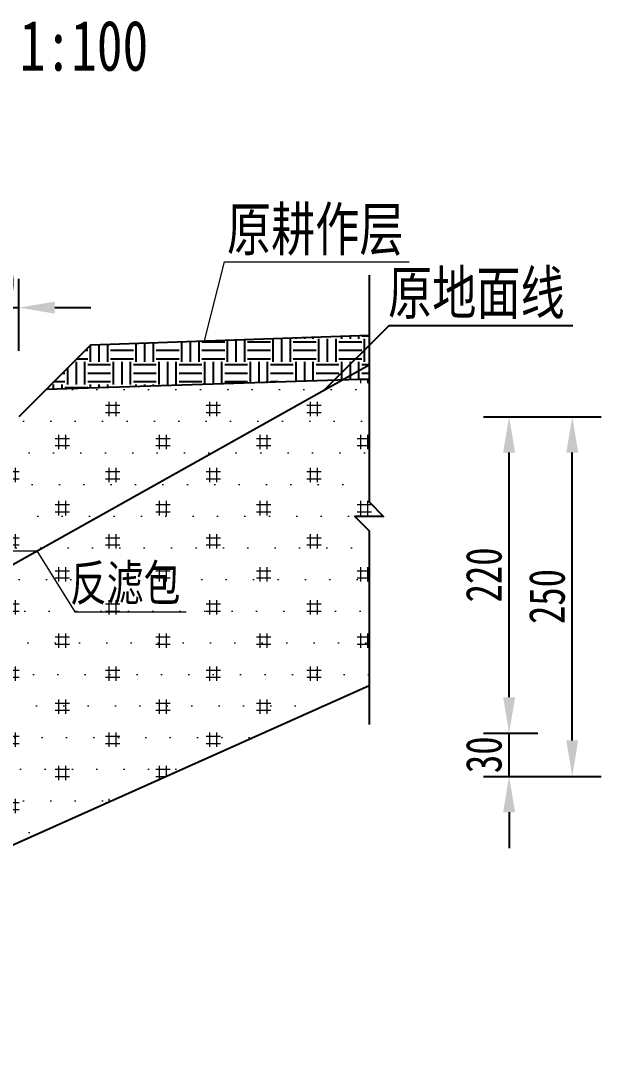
# Model space of a CAD drawing. Extents: x 4283 to 40403, y 1134 to 1764.
# Drawn here: x 4388.1 to 4428.5, y 1212.6 to 1285.6 of the extents above; entities that cross this region are included whole.
import ezdxf
from ezdxf.enums import TextEntityAlignment as Align

# ---------------------------------------------------------------- set-up
doc = ezdxf.new("R2010")
doc.units = 0
doc.linetypes.add('HIDDEN', pattern=[9.525, 6.35, -3.175])
for name, color, linetype, lineweight in [('0-图案填充 0.09', 8, 'Continuous', 9), ('0-文字 0.15', 7, 'Continuous', 15), ('0-标注 0.09', 4, 'Continuous', 9)]:
    doc.layers.add(name, color=color, linetype=linetype, lineweight=lineweight)
doc.styles.add('0-仿宋国标', font='', dxfattribs={"width": 0.75})
doc.styles.get('0-仿宋国标').set_extended_font_data('仿宋_GB2312')
doc.dimstyles.new('@100', dxfattribs={"dimtxt": 2.5, "dimasz": 2.5, "dimexe": 2, "dimexo": 0.6, "dimgap": 0.5, "dimtad": 1, "dimdec": 0, "dimlfac": 10, "dimdsep": 46, "dimtxsty": '0-仿宋国标', "dimcen": 3.5, "dimclrd": 4, "dimclre": 4, "dimclrt": 4, "dimazin": 0, "dimtfac": 1, "dimtdec": 0, "dimtmove": 0, "dimatfit": 3, "dimfxl": 3, "dimfxlon": 1, "dimarcsym": 0})

# ---------------------------------------------------------------- blocks, each defined once
blk = doc.blocks.new('*D65')
at = {"layer": '0-标注 0.09', "color": 4, "lineweight": -2, "transparency": 16777216}
for p, q in [((4384.998, 1262.641), (4384.998, 1267.641)), ((4387.998, 1262.641), (4387.998, 1267.641)), ((4382.498, 1265.641), (4379.998, 1265.641)), ((4384.998, 1265.641), (4387.998, 1265.641)), ((4390.498, 1265.641), (4392.998, 1265.641))]:
    blk.add_line(p, q, dxfattribs=at)
at = {"layer": '0-标注 0.09', "color": 4, "transparency": 16777216}
for points in [[(4382.498, 1266.058), (4382.498, 1265.225), (4384.998, 1265.641)], [(4390.498, 1266.058), (4390.498, 1265.225), (4387.998, 1265.641)]]:
    blk.add_solid(points, dxfattribs=at)
at = {"layer": 'Defpoints', "color": 0}
for p in [(4387.998, 1265.641), (4384.998, 1258.063), (4387.998, 1258.063)]:
    blk.add_point(p, dxfattribs=at)
at = {"layer": '0-标注 0.09', "color": 4, "transparency": 16777216, "insert": (4386.498, 1267.391), "char_height": 2.5, "attachment_point": 5, "style": '0-仿宋国标'}
blk.add_mtext('30', dxfattribs=at)
blk = doc.blocks.new('*D66')
at = {"layer": '0-标注 0.09', "color": 4, "lineweight": -2, "transparency": 16777216}
for p, q in [((4422.085, 1238.563), (4422.085, 1241.063)), ((4420.296, 1236.063), (4424.085, 1236.063)), ((4422.085, 1233.063), (4422.085, 1236.063)), ((4420.296, 1233.063), (4424.085, 1233.063)), ((4422.085, 1230.563), (4422.085, 1228.063))]:
    blk.add_line(p, q, dxfattribs=at)
at = {"layer": '0-标注 0.09', "color": 4, "transparency": 16777216}
for points in [[(4421.668, 1238.563), (4422.502, 1238.563), (4422.085, 1236.063)], [(4421.668, 1230.563), (4422.502, 1230.563), (4422.085, 1233.063)]]:
    blk.add_solid(points, dxfattribs=at)
at = {"layer": 'Defpoints', "color": 0}
for p in [(4419.696, 1236.063), (4422.085, 1236.063), (4419.696, 1233.063)]:
    blk.add_point(p, dxfattribs=at)
at = {"layer": '0-标注 0.09', "color": 4, "transparency": 16777216, "insert": (4420.335, 1234.563), "char_height": 2.5, "attachment_point": 5, "rotation": 90, "style": '0-仿宋国标'}
blk.add_mtext('30', dxfattribs=at)
blk = doc.blocks.new('*D67')
at = {"layer": '0-标注 0.09', "color": 4, "lineweight": -2, "transparency": 16777216}
for p, q in [((4420.296, 1258.063), (4424.085, 1258.063)), ((4422.085, 1238.563), (4422.085, 1255.563)), ((4420.296, 1236.063), (4424.085, 1236.063))]:
    blk.add_line(p, q, dxfattribs=at)
at = {"layer": '0-标注 0.09', "color": 4, "transparency": 16777216}
for points in [[(4421.668, 1255.563), (4422.502, 1255.563), (4422.085, 1258.063)], [(4421.668, 1238.563), (4422.502, 1238.563), (4422.085, 1236.063)]]:
    blk.add_solid(points, dxfattribs=at)
at = {"layer": 'Defpoints', "color": 0}
for p in [(4419.696, 1258.063), (4422.085, 1258.063), (4419.696, 1236.063)]:
    blk.add_point(p, dxfattribs=at)
at = {"layer": '0-标注 0.09', "color": 4, "transparency": 16777216, "insert": (4420.335, 1247.063), "char_height": 2.5, "attachment_point": 5, "rotation": 90, "style": '0-仿宋国标'}
blk.add_mtext('220', dxfattribs=at)
blk = doc.blocks.new('*D68')
at = {"layer": '0-标注 0.09', "color": 4, "lineweight": -2, "transparency": 16777216}
for p, q in [((4423.474, 1258.063), (4428.474, 1258.063)), ((4426.474, 1235.563), (4426.474, 1255.563)), ((4423.474, 1233.063), (4428.474, 1233.063))]:
    blk.add_line(p, q, dxfattribs=at)
at = {"layer": '0-标注 0.09', "color": 4, "transparency": 16777216}
for points in [[(4426.057, 1255.563), (4426.89, 1255.563), (4426.474, 1258.063)], [(4426.057, 1235.563), (4426.89, 1235.563), (4426.474, 1233.063)]]:
    blk.add_solid(points, dxfattribs=at)
at = {"layer": 'Defpoints', "color": 0}
for p in [(4419.696, 1258.063), (4426.474, 1258.063), (4419.696, 1233.063)]:
    blk.add_point(p, dxfattribs=at)
at = {"layer": '0-标注 0.09', "color": 4, "transparency": 16777216, "insert": (4424.724, 1245.563), "char_height": 2.5, "attachment_point": 5, "rotation": 90, "style": '0-仿宋国标'}
blk.add_mtext('250', dxfattribs=at)

msp = doc.modelspace()

# ---------------------------------------------------------------- hatches: boundary and pattern name
h = msp.add_hatch()
h.set_pattern_fill('EARTH', color=2, scale=0.25, style=0)
h.set_pattern_definition([(0, (4415.0167, 920.7709), (1.5875, 1.5875), [1.5875, -1.5875]), (0, (4415.0167, 921.3662), (1.5875, 1.5875), [1.5875, -1.5875]), (0, (4415.0167, 921.9615), (1.5875, 1.5875), [1.5875, -1.5875]), (90, (4415.2151, 922.16), (-1.5875, 1.5875), [1.5875, -1.5875]), (90, (4415.8104, 922.16), (-1.5875, 1.5875), [1.5875, -1.5875]), (90, (4416.4058, 922.16), (-1.5875, 1.5875), [1.5875, -1.5875])])
h.paths.add_polyline_path([(4412.35, 1262.301), (4412.35, 1263.726), (4392.998, 1263.063), (4389.912, 1259.977), (4410.501, 1260.641), (4411.468, 1261.184)])
h.paths.add_polyline_path([(4412.35, 1261.678), (4410.501, 1260.641), (4412.35, 1260.701)], flags=17)
h.paths.add_polyline_path([(4412.35, 1262.301), (4411.468, 1261.184), (4412.35, 1261.678)], flags=17)
at = {"layer": '0-图案填充 0.09'}
h = msp.add_hatch(dxfattribs=at)
h.set_pattern_fill('回填土', color=256, scale=10, style=0, double=1)
h.set_pattern_definition([(0, (-169.4823, 283.1505), (1.5, 2.2), [0, -1.7, 0, -1.9]), (0, (-169.9823, 283.1505), (3.5, 2.3), [1, -6]), (0, (-169.9823, 283.6505), (3.5, 2.3), [1, -6]), (90, (-169.7323, 282.9005), (-3.5, 2.3), [1, -3.6]), (90, (-169.2323, 282.9005), (-3.5, 2.3), [1, -3.6])])
h.paths.add_polyline_path([(4360.81, 1232.784), (4352.539, 1232.534), (4352.539, 1228.147)], flags=17)
h.paths.add_polyline_path([(4412.35, 1239.383), (4412.35, 1250.134), (4411.35, 1251.134), (4413.35, 1251.134), (4412.35, 1252.134), (4412.35, 1260.701), (4410.501, 1260.641), (4384.377, 1245.996), (4381.398, 1236.063), (4381.398, 1233.063), (4370.098, 1233.063), (4360.81, 1232.784), (4352.539, 1228.147), (4352.539, 1212.649)])
h.paths.add_polyline_path([(4409.304, 1259.97), (4409.957, 1260.624), (4389.912, 1259.977), (4387.998, 1258.063), (4385.794, 1250.719), (4386.742, 1249.656), (4386.475, 1248.738), (4389.268, 1248.738)], flags=17)
h.paths.add_polyline_path([(4390.71, 1243.961), (4400.189, 1243.961), (4400.189, 1249.049), (4390.71, 1249.049)], flags=24)

# ---------------------------------------------------------------- linework, layer by layer
at = {"color": 1}
msp.add_line((4392.998, 1263.063), (4387.998, 1258.063), dxfattribs=at)
at = {"color": 9}
msp.add_lwpolyline([(4412.35, 1267.892), (4412.35, 1252.134), (4413.35, 1251.134), (4411.35, 1251.134), (4412.35, 1250.134), (4412.35, 1236.674)], dxfattribs=at)
at = {"color": 1}
for points in [[(4392.998, 1263.063), (4412.35, 1263.726)], [(4389.912, 1259.977), (4412.35, 1260.701)]]:
    msp.add_lwpolyline(points, dxfattribs=at)
for points in [[(4409.304, 1259.97), (4413.734, 1264.401), (4426.513, 1264.401)], [(4352.539, 1212.649), (4412.35, 1239.383)]]:
    msp.add_lwpolyline(points)
at = {"color": 2, "linetype": 'HIDDEN', "ltscale": 800}
msp.add_lwpolyline([(4352.539, 1228.147), (4412.35, 1261.678)], dxfattribs=at)
at = {"layer": '0-文字 0.15'}
msp.add_lwpolyline([(4400.911, 1263.334), (4402.29, 1268.819), (4415.126, 1268.819)], dxfattribs=at)
at = {"layer": '0-文字 0.15', "flags": 128}
msp.add_lwpolyline([(4386.475, 1248.738), (4389.262, 1248.738), (4391.884, 1244.493), (4399.64, 1244.493)], dxfattribs=at)

# ---------------------------------------------------------------- texts
at = {"layer": '0-文字 0.15', "style": '0-仿宋国标', "width": 0.75}
msp.add_text('1:100', height=3.5, dxfattribs=at).set_placement((4388.068, 1281.062), align=Align.BOTTOM_LEFT)
for s, height, p in [('原耕作层', 3, (4402.471, 1269.605)), ('原地面线', 3, (4413.672, 1265.186)), ('反滤包', 2.5, (4391.558, 1245.255))]:
    msp.add_text(s, height=height, dxfattribs=at).set_placement(p)

# ---------------------------------------------------------------- dimensions: what is measured, and where the dimension line sits
at = {"layer": '0-标注 0.09'}
dim = msp.add_linear_dim(base=(4387.998, 1265.641), p1=(4384.998, 1258.063), p2=(4387.998, 1258.063), dimstyle='@100', dxfattribs=at)
dim.commit()
dim.dimension.update_dxf_attribs({"geometry": '*D65', "text_midpoint": (4386.498, 1265.641), "dimtype": 160})
for base, p1, picture, middle in [((4422.085, 1258.063), (4419.696, 1236.063), '*D67', (4420.335, 1247.063)), ((4426.474, 1258.063), (4419.696, 1233.063), '*D68', (4424.724, 1245.563))]:
    dim = msp.add_linear_dim(base=base, p1=p1, p2=(4419.696, 1258.063), angle=90, dimstyle='@100', dxfattribs=at)
    dim.commit()
    dim.dimension.update_dxf_attribs({"geometry": picture, "text_midpoint": middle})
dim = msp.add_linear_dim(base=(4422.085, 1236.063), p1=(4419.696, 1233.063), p2=(4419.696, 1236.063), angle=90, dimstyle='@100', dxfattribs=at)
dim.commit()
dim.dimension.update_dxf_attribs({"geometry": '*D66', "text_midpoint": (4422.085, 1234.563), "dimtype": 160})

doc.saveas('drawing.dxf')
